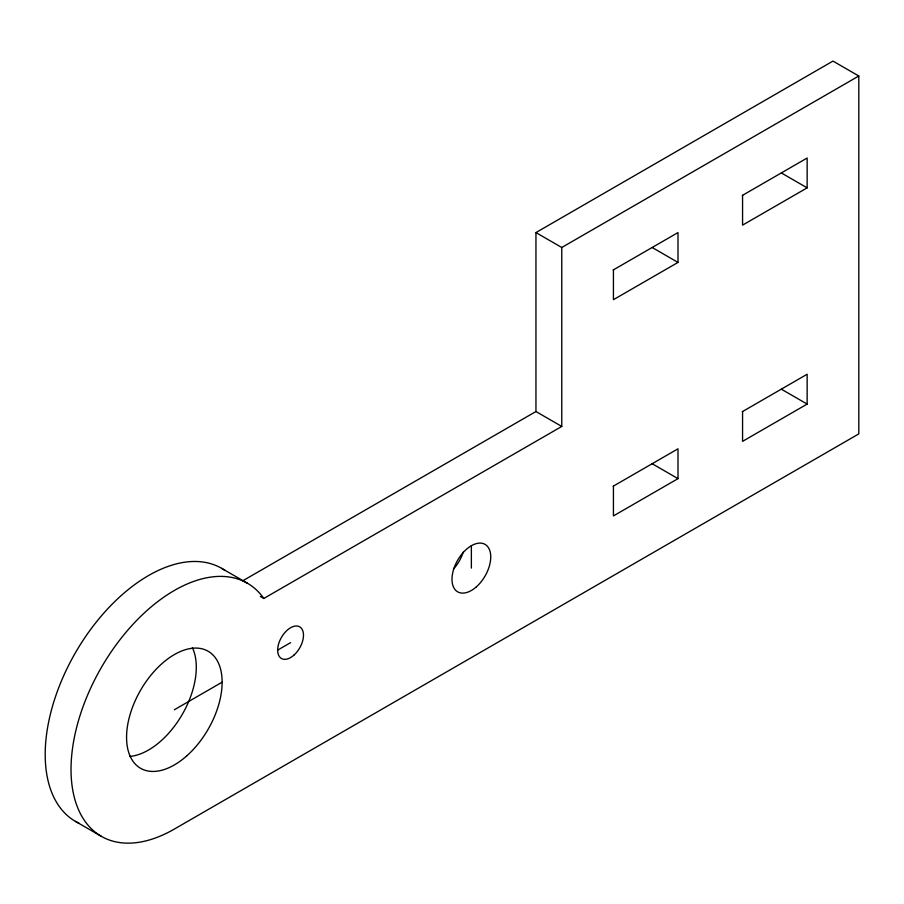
<?xml version="1.0" encoding="UTF-8"?>
<svg xmlns="http://www.w3.org/2000/svg" width="904" height="904" viewBox="0 0 904 904"><rect width="100%" height="100%" fill="white"/><g stroke="black" fill="none" stroke-linecap="round" stroke-linejoin="round"><path stroke-width="1.36" d="M242.871 580.73L535.948 411.523L535.948 232.577L832.968 61.088L858.8 76.004L858.8 433.897L174.348 829.07A146.109 84.355 -60 0 1 84.874 701.775A146.109 84.355 -60 0 1 263.821 598.459L561.768 426.439L561.768 247.493L858.8 76.004M613.183 270.002L678 232.577L678 262.409L613.432 299.687L613.432 269.867M742.331 195.445L807.148 158.019L807.148 187.851L742.568 225.13L742.568 195.298M174.348 709.764L222.124 682.181M277.652 650.123L290.568 642.665M613.183 486.228L678 448.813L678 478.634L613.432 515.913L613.432 486.092M742.331 411.67L807.148 374.245L807.148 404.077L742.568 441.355L742.568 411.523M781.316 172.935L807.148 187.851M652.168 247.493L678 262.409M535.948 232.577L561.768 247.493M781.316 389.161L807.148 404.077M652.168 463.718L678 478.634M535.948 411.523L561.768 426.439M221.57 568.322L247.402 583.238M260.295 596.425L263.821 598.459M75.461 821.386L101.293 836.302M471.368 545.733L471.368 568.107M79.111 823.295A146.109 84.355 -60 0 1 75.461 652.677A146.109 84.355 -60 0 1 225.051 570.526M192.382 647.671A67.574 39.019 -60 0 1 182.303 714.363A67.574 39.019 -60 0 1 129.588 756.445M463.243 552.073A27.391 15.82 -60 0 1 453.424 569.079M186.71 755.925A67.574 39.019 -60 0 0 208.135 651.242A67.574 39.019 -60 0 0 128.187 722.138A67.574 39.019 -60 0 0 186.71 755.925M293.913 655.14A18.261 10.543 -60 0 0 299.699 626.845A18.261 10.543 -60 0 0 278.093 646.01A18.261 10.543 -60 0 0 293.913 655.14M476.385 586.82A27.391 15.82 -60 0 0 485.064 544.377A27.391 15.82 -60 0 0 452.655 573.113A27.391 15.82 -60 0 0 476.385 586.82"/></g></svg>
